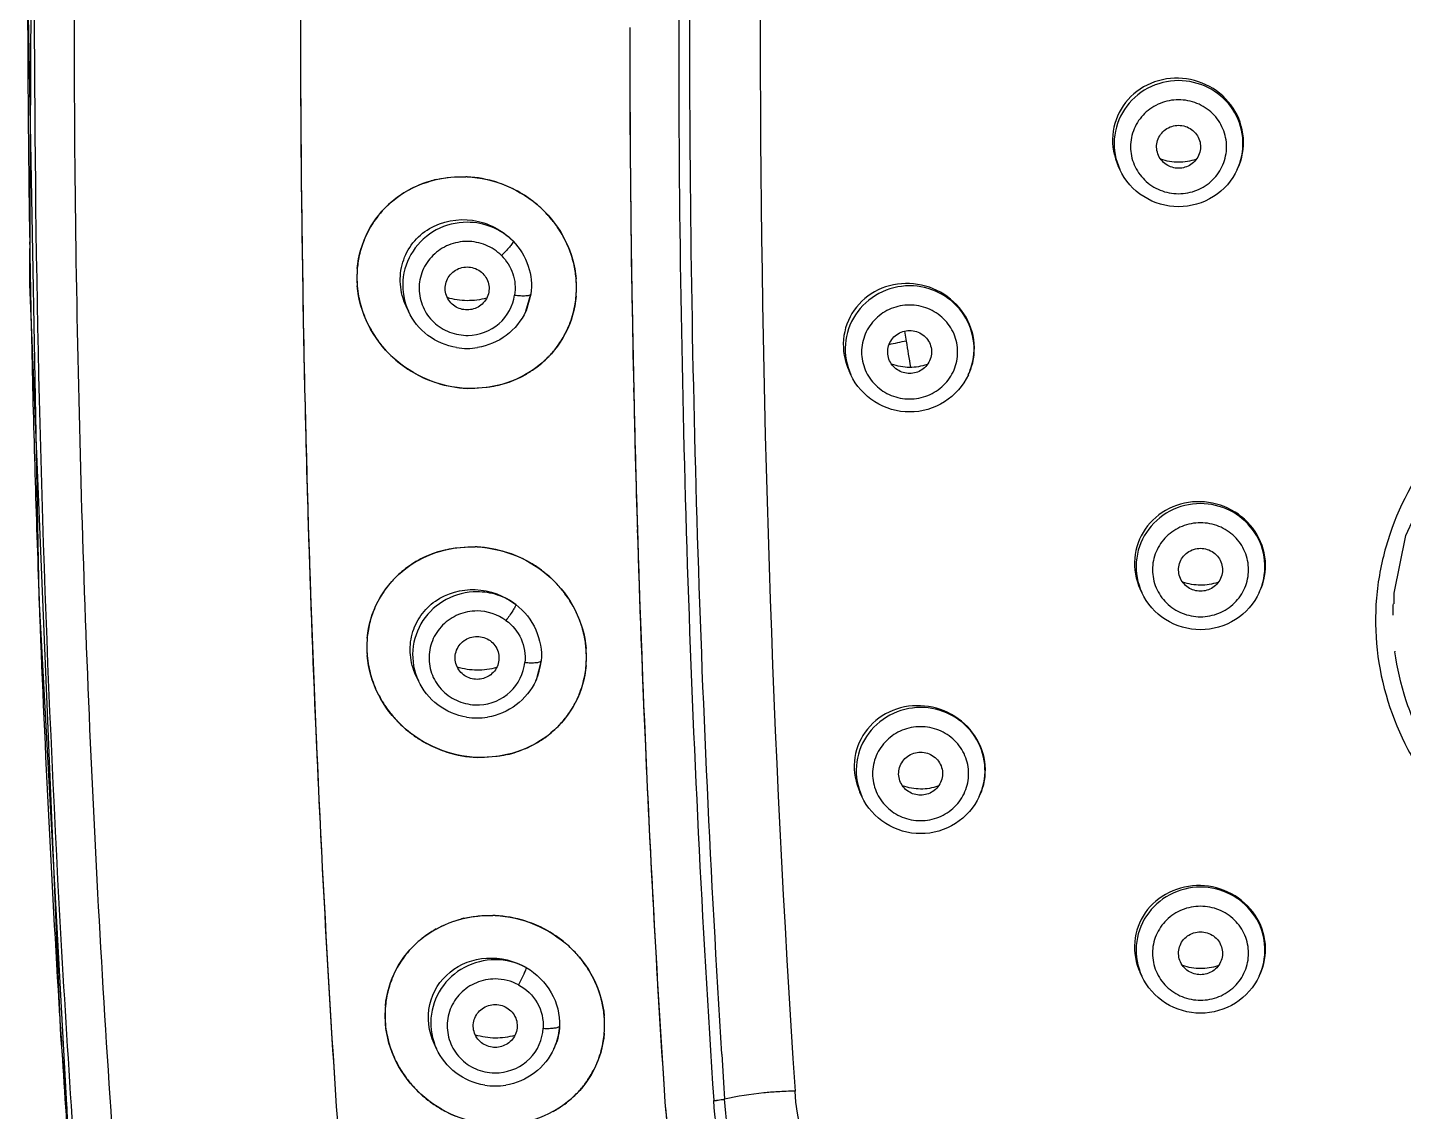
# Model space of a CAD drawing. Extents: x 0 to 3160, y 0 to 2315.
# Drawn here: x 1165.88 to 1190.95, y 992.38 to 1012.14 of the extents above; entities that cross this region are included whole.
import ezdxf

# ---------------------------------------------------------------- set-up
doc = ezdxf.new("R2010")
doc.units = 0
doc.header["$LTSCALE"] = 10
doc.header["$MEASUREMENT"] = 0
doc.layers.add('DEF_LAYER_ASSEM_MEMBER', color=7, linetype='CONTINUOUS')

msp = doc.modelspace()

# ---------------------------------------------------------------- linework, layer by layer
at = {"layer": 'DEF_LAYER_ASSEM_MEMBER', "color": 7, "linetype": 'Continuous'}
for p, q in [((1165.99, 1022.337), (1165.916, 1007.462)), ((1165.88, 1013.17), (1166.089, 1001.756)), ((1176.852, 1012.143), (1176.852, 1012.143)), ((1185.783, 1009.554), (1185.754, 1009.615)), ((1187.922, 1009.554), (1187.935, 1009.581)), ((1173.89, 1009.421), (1173.865, 1009.422)), ((1175.052, 1007.283), (1174.963, 1006.979)), ((1172.82, 1006.972), (1172.778, 1007.063)), ((1174.96, 1006.972), (1174.963, 1006.979)), ((1180.883, 1005.813), (1180.848, 1005.887)), ((1183.022, 1005.813), (1183.032, 1005.834)), ((1186.183, 1001.844), (1186.153, 1001.907)), ((1188.322, 1001.844), (1188.336, 1001.874)), ((1166.089, 1001.756), (1166.668, 991.093)), ((1175.239, 1000.6), (1175.145, 1000.246)), ((1173.001, 1000.236), (1172.958, 1000.33)), ((1175.141, 1000.236), (1175.145, 1000.246)), ((1181.083, 998.127), (1181.047, 998.203)), ((1183.222, 998.127), (1183.233, 998.15)), ((1186.183, 994.854), (1186.152, 994.919)), ((1188.322, 994.854), (1188.337, 994.886)), ((1173.332, 993.529), (1173.288, 993.623)), ((1175.472, 993.529), (1175.478, 993.541)), ((1177.473, 992.881), (1177.494, 992.563)), ((1177.473, 992.88), (1177.494, 992.563))]:
    msp.add_line(p, q, dxfattribs=at)
at = {"layer": 'DEF_LAYER_ASSEM_MEMBER', "color": 9, "linetype": 'Continuous'}
for p, q in [((1174.96, 1006.972), (1175.052, 1007.283)), ((1181.861, 1006.607), (1181.89, 1006.427)), ((1166.085, 1001.869), (1166.092, 1001.684))]:
    msp.add_line(p, q, dxfattribs=at)
at = {"layer": 'DEF_LAYER_ASSEM_MEMBER', "color": 7, "linetype": 'Continuous'}
for points in [[(1165.916, 1007.462), (1166.483, 993.762), (1166.595, 992.445)], [(1190.782, 1001.64), (1190.778, 1001.83), (1190.994, 1002.884), (1191.446, 1003.869), (1192.115, 1004.728), (1192.958, 1005.421), (1193.923, 1005.919), (1194.784, 1006.173)]]:
    msp.add_lwpolyline(points, dxfattribs=at)
at = {"layer": 'DEF_LAYER_ASSEM_MEMBER', "color": 9, "linetype": 'Continuous'}
for centre, radius, start, end in [((1488.766, 1011.976), 311.021, 174.0724, 179.9753), ((1477.69, 1013.133), 311.809, 180.04473, 180.89935), ((1473.749, 1012.024), 295.807, 179.82459, 183.60424), ((1471.508, 1011.94), 293.763, 179.96681, 183.77781), ((1186.894, 1010.029), 1.132, 335.2008, 341.6146), ((1475.745, 1013.106), 309.864, 180.89997, 181.23233), ((1473.636, 1013.059), 307.754, 181.23206, 182.08378), ((1186.863, 981.588), 25.332, 101.3218, 102.0583), ((1253.965, 1018.06), 73.008, 189.16902, 189.5471), ((1181.994, 1006.288), 1.132, 335.2008, 341.6146), ((1187.294, 1002.319), 1.132, 335.2008, 341.6146), ((1469.527, 1012.91), 303.643, 182.11886, 183.54682), ((1195.437, 1001.421), 4.682, 177.3289, 178.4371), ((1195.443, 1001.421), 4.689, 178.819, 179.8504), ((1195.442, 1001.421), 4.687, 178.437, 178.8191), ((1182.194, 998.602), 1.132, 335.2008, 341.6146), ((1187.294, 995.329), 1.132, 335.2008, 341.6146), ((1469.845, 1012.928), 303.961, 183.54644, 183.6683), ((1174.441, 994.003), 1.135, 339.2991, 356.9416), ((1174.447, 994.002), 1.129, 335.2108, 339.2633), ((1479.32, 1013.548), 313.457, 183.6706, 184.09544), ((1467.942, 1011.694), 289.99, 183.61117, 183.7739), ((1178.38, 993.522), 0.937, 270.2403, 273.4197), ((1179.922, 986.516), 6.239, 90.5341, 93.4674)]:
    msp.add_arc(centre, radius, start, end, dxfattribs=at)
at = {"layer": 'DEF_LAYER_ASSEM_MEMBER', "color": 7, "linetype": 'Continuous'}
for centre, radius, start, end in [((1477.859, 1012.417), 307.006, 179.99948, 181.24812), ((1474.876, 1012.392), 304.023, 179.99475, 183.75658), ((1478.248, 1012.14), 301.395, 179.99945, 181.24824), ((1475.269, 1012.115), 298.417, 179.9947, 183.69564), ((1173.76, 1007.482), 1.939, 106.7127, 118.9756), ((1173.772, 1007.446), 1.976, 103.0123, 106.7334), ((1173.787, 1007.357), 2.066, 87.1446, 87.8259), ((1173.781, 1007.291), 2.133, 72.149, 87.0733), ((1173.733, 1007.534), 1.88, 119.0317, 124.9649), ((1173.779, 1007.285), 2.139, 67.4202, 72.1514), ((1173.774, 1007.272), 2.153, 57.4234, 67.4187), ((1173.783, 1007.288), 2.135, 51.6302, 57.4056), ((1173.686, 1007.59), 1.807, 135.4261, 142.0829), ((1173.715, 1007.56), 1.848, 124.9566, 135.3884), ((1173.792, 1007.298), 2.121, 42.7404, 51.6404), ((1173.681, 1007.594), 1.8, 142.0885, 151.9819), ((1173.828, 1007.333), 2.071, 36.4599, 42.7179), ((1173.67, 1007.601), 1.787, 152.0072, 159.0711), ((1173.851, 1007.349), 2.043, 27.7653, 36.4678), ((1173.69, 1007.593), 1.809, 159.0845, 168.5389), ((1173.902, 1007.377), 1.984, 21.1137, 27.7439), ((1173.933, 1007.389), 1.951, 12.2717, 21.117), ((1173.706, 1007.591), 1.824, 168.5627, 177.041), ((1173.726, 1007.589), 1.844, 174.9927, 180.3458), ((1173.751, 1007.589), 1.869, 177.0467, 184.8119), ((1173.748, 1007.589), 1.867, 180.3542, 184.8349), ((1173.99, 1007.402), 1.893, 4.4308, 12.2512), ((1173.785, 1007.593), 1.904, 184.8382, 190.5673), ((1174.017, 1007.404), 1.866, 0.7821, 4.8189), ((1174.018, 1007.404), 1.864, 355.2278, 4.425), ((1174.035, 1007.404), 1.847, 355.1936, 0.7753), ((1173.826, 1007.601), 1.946, 190.599, 200.7569), ((1174.069, 1007.4), 1.813, 339.6896, 350.7023), ((1174.046, 1007.404), 1.837, 350.7073, 355.1926), ((1173.882, 1007.622), 2.005, 200.7514, 207.3415), ((1173.917, 1007.641), 2.045, 207.3646, 216.2195), ((1174.076, 1007.398), 1.806, 332.4144, 339.6637), ((1173.955, 1007.669), 2.092, 216.2101, 222.4327), ((1174.078, 1007.398), 1.804, 322.8097, 332.3917), ((1173.975, 1007.688), 2.12, 222.4561, 231.5355), ((1173.89, 1007.495), 1.201, 260.7868, 279.1404), ((1174.047, 1007.427), 1.847, 305.7399, 315.7202), ((1174.064, 1007.409), 1.823, 315.7535, 322.803), ((1173.991, 1007.708), 2.146, 231.5252, 237.3329), ((1173.992, 1007.711), 2.149, 237.349, 247.358), ((1174.024, 1007.458), 1.885, 299.287, 305.7452), ((1475.017, 1012.364), 304.164, 181.2498, 181.74986), ((1173.988, 1007.7), 2.137, 247.36, 252.3222), ((1173.982, 1007.683), 2.119, 252.3234, 267.4979), ((1173.991, 1007.535), 1.97, 283.1798, 288.3809), ((1174.004, 1007.496), 1.929, 288.3664, 299.2459), ((1475.347, 1012.086), 298.494, 181.24999, 181.74564), ((1473.198, 1012.307), 302.344, 181.74958, 182.50763), ((1473.683, 1012.035), 296.83, 181.74559, 182.50813), ((1173.941, 1000.727), 1.947, 105.7786, 118.9743), ((1173.953, 1000.69), 1.986, 103.0703, 105.8046), ((1173.967, 1000.578), 2.099, 87.1644, 88.1073), ((1173.968, 1000.6), 2.077, 87.1646, 88.1108), ((1173.962, 1000.535), 2.142, 72.2576, 87.0956), ((1173.961, 1000.532), 2.146, 67.5369, 72.2589), ((1173.891, 1000.815), 1.846, 124.7539, 135.4113), ((1173.911, 1000.786), 1.881, 119.0425, 124.7647), ((1173.957, 1000.522), 2.157, 57.6102, 67.5373), ((1173.969, 1000.541), 2.134, 51.8776, 57.5912), ((1173.859, 1000.848), 1.8, 135.4522, 142.0464), ((1173.98, 1000.554), 2.117, 42.9263, 51.8891), ((1173.851, 1000.854), 1.79, 142.0511, 152.0799), ((1174.019, 1000.592), 2.062, 36.6634, 42.9027), ((1174.044, 1000.61), 2.031, 27.8913, 36.6718), ((1173.838, 1000.862), 1.774, 152.1072, 159.1689), ((1174.099, 1000.641), 1.969, 21.2075, 27.8695), ((1173.855, 1000.856), 1.793, 159.1823, 168.7413), ((1174.132, 1000.653), 1.934, 12.3167, 21.2099), ((1173.87, 1000.854), 1.808, 168.7677, 177.4332), ((1174.19, 1000.666), 1.874, 4.431, 12.2965), ((1173.889, 1000.852), 1.827, 174.8712, 180.7121), ((1173.913, 1000.852), 1.851, 177.4365, 184.8146), ((1173.91, 1000.853), 1.848, 180.7191, 184.837), ((1174.217, 1000.668), 1.847, 0.9629, 4.9216), ((1174.218, 1000.669), 1.845, 355.2276, 4.4232), ((1173.948, 1000.856), 1.886, 184.8431, 190.9405), ((1174.235, 1000.669), 1.829, 355.1956, 0.9564), ((1195.649, 1001.419), 4.899, 187.5402, 187.7046), ((1173.991, 1000.865), 1.93, 190.9719, 201.0941), ((1174.267, 1000.665), 1.797, 339.4601, 350.4582), ((1174.246, 1000.668), 1.818, 350.4662, 355.1944), ((1174.048, 1000.887), 1.991, 201.0882, 207.6642), ((1174.086, 1000.908), 2.034, 207.6881, 216.5493), ((1174.27, 1000.666), 1.795, 322.4988, 332.1559), ((1174.271, 1000.664), 1.793, 332.1807, 339.4361), ((1174.127, 1000.938), 2.084, 216.539, 222.7283), ((1174.071, 1000.76), 1.201, 260.7868, 279.1404), ((1174.252, 1000.679), 1.816, 315.4602, 322.4935), ((1174.149, 1000.96), 2.116, 222.7526, 231.8039), ((1174.232, 1000.7), 1.846, 305.4537, 315.4256), ((1470.733, 1012.199), 299.877, 182.50757, 183.77158), ((1174.168, 1000.983), 2.146, 231.7922, 237.5567), ((1174.171, 1000.989), 2.152, 237.574, 247.5224), ((1174.186, 1000.776), 1.934, 288.219, 298.9946), ((1174.208, 1000.734), 1.887, 299.0358, 305.4608), ((1174.168, 1000.981), 2.144, 247.5226, 252.4455), ((1174.163, 1000.966), 2.129, 252.4481, 267.5152), ((1174.172, 1000.817), 1.978, 283.0514, 288.2349), ((1471.024, 1011.92), 294.168, 182.50837, 183.71091), ((1174.285, 993.961), 1.997, 103.1321, 104.3681), ((1174.299, 993.85), 2.109, 87.2136, 88.4101), ((1174.3, 993.87), 2.089, 87.2028, 88.4044), ((1174.295, 993.808), 2.151, 72.4144, 87.1369), ((1174.294, 993.807), 2.152, 67.7155, 72.4143), ((1174.291, 993.8), 2.16, 57.8646, 67.7179), ((1174.218, 994.097), 1.844, 124.5061, 135.4215), ((1174.241, 994.065), 1.884, 119.0481, 124.52), ((1174.305, 993.823), 2.133, 52.1494, 57.8446), ((1174.183, 994.133), 1.794, 135.4662, 141.9902), ((1174.318, 993.839), 2.113, 43.2388, 52.1621), ((1174.172, 994.142), 1.78, 141.9938, 152.1658), ((1174.36, 993.88), 2.054, 36.9665, 43.2146), ((1174.388, 993.9), 2.02, 28.2043, 36.9753), ((1174.156, 994.151), 1.761, 152.195, 159.2546), ((1174.445, 993.932), 1.954, 21.4802, 28.182), ((1174.171, 994.146), 1.777, 159.2678, 168.9379), ((1174.48, 993.945), 1.917, 12.5636, 21.4825), ((1174.203, 994.143), 1.809, 174.7465, 181.0844), ((1174.185, 994.144), 1.791, 168.9671, 177.8474), ((1174.539, 993.959), 1.856, 4.6646, 12.543), ((1174.226, 994.143), 1.833, 177.8485, 184.8176), ((1174.223, 994.143), 1.829, 181.09, 184.8386), ((1174.566, 993.961), 1.829, 1.1229, 5.028), ((1174.568, 993.962), 1.827, 355.2298, 4.6563), ((1174.261, 994.147), 1.868, 184.8477, 191.3236), ((1174.595, 993.961), 1.8, 350.6203, 355.1952), ((1174.584, 993.962), 1.811, 355.197, 1.1165), ((1174.306, 994.157), 1.913, 191.3545, 201.4427), ((1174.524, 993.981), 1.05, 335.2169, 337.8386), ((1174.614, 993.958), 1.781, 339.4774, 350.6114), ((1174.365, 994.18), 1.977, 201.4365, 208.0022), ((1174.616, 993.958), 1.779, 332.1601, 339.4529), ((1174.405, 994.202), 2.022, 208.0269, 216.8975), ((1174.611, 993.962), 1.785, 322.4245, 332.1343), ((1174.448, 994.234), 2.076, 216.8864, 223.0462), ((1174.473, 994.259), 2.112, 223.0716, 232.0953), ((1174.402, 994.052), 1.201, 260.7868, 279.1404), ((1174.591, 993.977), 1.81, 315.3649, 322.4197), ((1174.494, 994.285), 2.145, 232.0823, 237.8055), ((1174.568, 994.002), 1.844, 305.3378, 315.3292), ((1184.42, 993.022), 6.941, 183.7934, 194.8907), ((1183.992, 993.3), 12.514, 183.7883, 193.4057), ((1174.499, 994.294), 2.156, 237.824, 247.7103), ((1174.541, 994.039), 1.89, 298.9286, 305.3461)]:
    msp.add_arc(centre, radius, start, end, dxfattribs=at)
at = {"layer": 'DEF_LAYER_ASSEM_MEMBER', "color": 9, "linetype": 'Continuous'}
for points, start_tangent, end_tangent in [([(1180.881, 1043.992), (1179.815, 1031.036), (1179.864, 992.754)], (-0.102543, -0.994729), (0.06594, -0.997824)), ([(1167.611, 981.507), (1166.981, 988.381), (1166.507, 995.304), (1166.029, 1009.306), (1166.987, 1037.711)], (-0.101833, 0.994802), (0.077992, 0.996954)), ([(1166.727, 1012.657), (1166.831, 1004.604), (1167.143, 996.609), (1167.669, 988.68), (1168.386, 980.817)], (-0.000273, -1), (0.10145, -0.994841)), ([(1186.852, 1011.175), (1186.291, 1011.035), (1185.866, 1010.649), (1185.682, 1010.112), (1185.783, 1009.554)], (-1, 0), (0.419343, -0.907828)), ([(1187.969, 1009.672), (1188.012, 1010.206), (1187.802, 1010.702), (1187.385, 1011.05), (1186.852, 1011.175)], (0.315224, 0.949017), (-1, 0)), ([(1186.852, 1010.826), (1186.517, 1010.76), (1186.234, 1010.575), (1186.044, 1010.297), (1185.977, 1009.97), (1186.044, 1009.642), (1186.234, 1009.364), (1186.517, 1009.179), (1186.852, 1009.114)], (-1, 0), (1, 0)), ([(1186.852, 1009.114), (1187.187, 1009.179), (1187.471, 1009.364), (1187.661, 1009.642), (1187.727, 1009.97), (1187.661, 1010.297), (1187.471, 1010.575), (1187.187, 1010.76), (1186.852, 1010.826)], (1, 0), (-1, 0)), ([(1173.89, 1008.593), (1173.328, 1008.453), (1172.904, 1008.067), (1172.719, 1007.53), (1172.82, 1006.972)], (-1, 0), (0.419343, -0.907828)), ([(1174.729, 1008.248), (1174.345, 1008.503), (1173.89, 1008.593)], (-0.707281, 0.706932), (-1, 0)), ([(1173.89, 1008.244), (1173.553, 1008.178), (1173.268, 1007.99), (1173.079, 1007.709), (1173.015, 1007.378), (1173.086, 1007.049), (1173.281, 1006.773), (1173.57, 1006.591), (1173.909, 1006.532)], (-1, 0), (0.999776, 0.021144)), ([(1174.515, 1007.986), (1174.229, 1008.177), (1173.89, 1008.244)], (-0.707281, 0.706932), (-1, 0)), ([(1174.729, 1008.248), (1174.708, 1008.205), (1174.66, 1008.141), (1174.515, 1007.986)], (-0.2274, -0.973801), (-0.722381, -0.691495)), ([(1174.515, 1007.986), (1174.723, 1007.655), (1174.756, 1007.267)], (0.705348, -0.708861), (-0.142115, -0.98985)), ([(1181.952, 1007.434), (1181.391, 1007.294), (1180.966, 1006.908), (1180.782, 1006.371), (1180.883, 1005.813)], (-1, 0), (0.419343, -0.907828)), ([(1183.069, 1005.931), (1183.112, 1006.465), (1182.902, 1006.96), (1182.485, 1007.308), (1181.952, 1007.434)], (0.315224, 0.949017), (-1, 0)), ([(1173.909, 1006.532), (1174.471, 1006.747), (1174.756, 1007.267)], (0.999776, 0.021144), (0.143778, 0.98961)), ([(1174.756, 1007.267), (1174.864, 1007.256), (1174.957, 1007.256), (1175.023, 1007.265), (1175.052, 1007.283)], (0.990476, -0.137684), (0.40444, 0.914565)), ([(1181.952, 1007.084), (1181.617, 1007.019), (1181.334, 1006.834), (1181.144, 1006.556), (1181.077, 1006.228), (1181.144, 1005.901), (1181.334, 1005.623), (1181.617, 1005.438), (1181.952, 1005.372)], (-1, 0), (1, 0)), ([(1181.952, 1005.372), (1182.287, 1005.438), (1182.571, 1005.623), (1182.761, 1005.901), (1182.827, 1006.228), (1182.761, 1006.556), (1182.571, 1006.834), (1182.287, 1007.019), (1181.952, 1007.084)], (1, 0), (-1, 0)), ([(1194.72, 1006.381), (1192.901, 1005.66), (1192.124, 1005.078), (1191.474, 1004.37), (1190.629, 1002.674), (1190.458, 1001.744), (1190.471, 1000.797), (1191.031, 998.984), (1191.555, 998.177), (1192.227, 997.476), (1193.022, 996.907), (1193.91, 996.484), (1194.862, 996.221), (1195.848, 996.129)], (-0.97947, -0.201589), (0.999987, -0.005018)), ([(1187.252, 1003.465), (1186.691, 1003.325), (1186.266, 1002.939), (1186.082, 1002.402), (1186.183, 1001.844)], (-1, 0), (0.419343, -0.907828)), ([(1188.369, 1001.961), (1188.412, 1002.496), (1188.202, 1002.991), (1187.785, 1003.339), (1187.252, 1003.465)], (0.315224, 0.949017), (-1, 0)), ([(1187.252, 1003.115), (1186.917, 1003.05), (1186.634, 1002.865), (1186.444, 1002.587), (1186.377, 1002.259), (1186.444, 1001.932), (1186.634, 1001.654), (1186.917, 1001.469), (1187.252, 1001.403)], (-1, 0), (1, 0)), ([(1187.252, 1001.403), (1187.587, 1001.469), (1187.871, 1001.654), (1188.061, 1001.932), (1188.127, 1002.259), (1188.061, 1002.587), (1187.871, 1002.865), (1187.587, 1003.05), (1187.252, 1003.115)], (1, 0), (-1, 0)), ([(1174.071, 1001.857), (1173.509, 1001.717), (1173.085, 1001.332), (1172.9, 1000.795), (1173.001, 1000.236)], (-1, 0), (0.419343, -0.907828)), ([(1174.778, 1001.626), (1174.444, 1001.798), (1174.071, 1001.857)], (-0.804688, 0.593697), (-1, 0)), ([(1174.778, 1001.626), (1174.76, 1001.58), (1174.72, 1001.51), (1174.598, 1001.335)], (-0.187348, -0.982294), (-0.610656, -0.791896)), ([(1174.071, 1001.508), (1173.731, 1001.441), (1173.444, 1001.249), (1173.256, 1000.964), (1173.196, 1000.629), (1173.274, 1000.298), (1173.477, 1000.023), (1173.774, 999.847), (1174.118, 999.797)], (-1, 0), (0.998631, 0.052299)), ([(1174.598, 1001.335), (1174.071, 1001.508)], (-0.804688, 0.593697), (-1, 0)), ([(1174.598, 1001.335), (1174.874, 1000.998), (1174.942, 1000.571)], (0.803117, -0.595821), (-0.095516, -0.995428)), ([(1174.118, 999.797), (1174.677, 1000.034), (1174.942, 1000.571)], (0.998631, 0.052299), (0.097306, 0.995255)), ([(1174.942, 1000.571), (1175.05, 1000.565), (1175.144, 1000.568), (1175.21, 1000.58), (1175.239, 1000.6)], (0.995653, -0.093137), (0.399641, 0.916672)), ([(1175.141, 1000.236), (1175.239, 1000.6)], (0.419131, 0.907926), (0.097306, 0.995255)), ([(1182.152, 999.748), (1181.591, 999.608), (1181.166, 999.222), (1180.982, 998.685), (1181.083, 998.127)], (-1, 0), (0.419343, -0.907828)), ([(1183.269, 998.244), (1183.312, 998.779), (1183.102, 999.274), (1182.685, 999.622), (1182.152, 999.748)], (0.315224, 0.949017), (-1, 0)), ([(1182.152, 999.398), (1181.817, 999.333), (1181.534, 999.148), (1181.344, 998.87), (1181.277, 998.542), (1181.344, 998.215), (1181.534, 997.937), (1181.817, 997.752), (1182.152, 997.686)], (-1, 0), (1, 0)), ([(1182.152, 997.686), (1182.487, 997.752), (1182.771, 997.937), (1182.961, 998.215), (1183.027, 998.542), (1182.961, 998.87), (1182.771, 999.148), (1182.487, 999.333), (1182.152, 999.398)], (1, 0), (-1, 0)), ([(1187.252, 996.475), (1186.691, 996.335), (1186.266, 995.949), (1186.082, 995.412), (1186.183, 994.854)], (-1, 0), (0.419343, -0.907828)), ([(1188.369, 994.971), (1188.412, 995.506), (1188.202, 996.001), (1187.785, 996.349), (1187.252, 996.475)], (0.315224, 0.949017), (-1, 0)), ([(1187.252, 996.125), (1186.917, 996.06), (1186.634, 995.875), (1186.444, 995.597), (1186.377, 995.269), (1186.444, 994.942), (1186.634, 994.664), (1186.917, 994.479), (1187.252, 994.413)], (-1, 0), (1, 0)), ([(1187.252, 994.413), (1187.587, 994.479), (1187.871, 994.664), (1188.061, 994.942), (1188.127, 995.269), (1188.061, 995.597), (1187.871, 995.875), (1187.587, 996.06), (1187.252, 996.125)], (1, 0), (-1, 0)), ([(1174.402, 995.15), (1173.84, 995.01), (1173.416, 994.624), (1173.231, 994.087), (1173.332, 993.529)], (-1, 0), (0.419343, -0.907828)), ([(1174.967, 995.008), (1174.402, 995.15)], (-0.880965, 0.473181), (-1, 0)), ([(1174.402, 994.8), (1174.059, 994.732), (1173.77, 994.537), (1173.583, 994.247), (1173.528, 993.908), (1173.612, 993.576), (1173.824, 993.302), (1174.128, 993.132), (1174.476, 993.092)], (-1, 0), (0.996599, 0.082403)), ([(1174.823, 994.695), (1174.402, 994.8)], (-0.880965, 0.473181), (-1, 0)), ([(1174.967, 995.008), (1174.953, 994.96), (1174.921, 994.885), (1174.823, 994.695)], (-0.147219, -0.989104), (-0.489522, -0.871991)), ([(1174.823, 994.695), (1175.169, 994.363), (1175.276, 993.901)], (0.8773, -0.479942), (-0.043808, -0.99904)), ([(1174.476, 993.092), (1175.031, 993.349), (1175.276, 993.901)], (0.996599, 0.082403), (0.05206, 0.998644)), ([(1175.276, 993.901), (1175.385, 993.9), (1175.478, 993.907), (1175.545, 993.922), (1175.574, 993.943)], (0.998758, -0.049816), (0.394445, 0.91892)), ([(1183.662, 986.657), (1181.655, 987.44), (1179.995, 988.794), (1179.354, 989.645), (1178.866, 990.576), (1178.383, 992.585)], (-0.976884, 0.213769), (-0.065832, 0.997831)), ([(1178.58, 992.607), (1178.546, 992.6), (1178.435, 992.586)], (-0.973807, -0.227378), (-0.998246, -0.059207)), ([(1179.545, 992.743), (1179.294, 992.723), (1178.58, 992.607)], (-0.998193, -0.060083), (-0.973662, -0.227998)), ([(1183.704, 986.851), (1181.756, 987.613), (1180.144, 988.927), (1179.524, 989.752), (1179.05, 990.657), (1178.58, 992.607)], (-0.976428, 0.215844), (-0.067653, 0.997709)), ([(1183.98, 988.135), (1181.12, 989.8), (1179.864, 992.754)], (-0.977354, 0.211613), (-0.065377, 0.997861))]:
    msp.add_spline(points, degree=3, dxfattribs=dict(at, start_tangent=start_tangent, end_tangent=end_tangent))
at = {"layer": 'DEF_LAYER_ASSEM_MEMBER', "color": 7, "linetype": 'Continuous'}
for points, start_tangent, end_tangent in [([(1186.852, 1011.219), (1186.279, 1011.094), (1185.844, 1010.718), (1185.653, 1010.182), (1185.754, 1009.615)], (-0.999648, 0.026521), (0.419384, -0.907809)), ([(1187.935, 1009.581), (1188.033, 1010.135), (1187.846, 1010.674), (1187.418, 1011.067), (1186.852, 1011.219)], (0.419241, 0.907875), (-0.999648, 0.026521)), ([(1186.629, 1009.645), (1186.475, 1009.839), (1186.47, 1010.084), (1186.614, 1010.284), (1186.852, 1010.361)], (-0.834959, 0.550312), (1, 0)), ([(1186.852, 1010.361), (1187.09, 1010.284), (1187.235, 1010.084), (1187.229, 1009.839), (1187.076, 1009.645)], (1, 0), (-0.834976, -0.550286)), ([(1186.852, 1009.687), (1186.529, 1009.744)], (-0.999994, 0.003341), (-0.941813, 0.336136)), ([(1186.852, 1009.578), (1186.629, 1009.645)], (-1, 0), (-0.834959, 0.550312)), ([(1187.17, 1009.74), (1186.852, 1009.687)], (-0.944062, -0.329767), (-0.999994, 0.003341)), ([(1187.076, 1009.645), (1186.852, 1009.578)], (-0.834976, -0.550286), (-1, 0)), ([(1171.888, 1007.75), (1172.087, 1008.43), (1172.528, 1008.977), (1173.148, 1009.321), (1173.865, 1009.422)], (0.087337, 0.996179), (0.999279, -0.037965)), ([(1173.327, 1009.371), (1173.865, 1009.422)], (0.974314, 0.225192), (0.99928, -0.037936)), ([(1173.89, 1009.421), (1174.608, 1009.257), (1175.234, 1008.854), (1175.679, 1008.261), (1175.876, 1007.561)], (0.998758, -0.049816), (0.083914, -0.996473)), ([(1186.852, 1008.876), (1186.217, 1009.06), (1185.783, 1009.554)], (-1, 0), (-0.419196, 0.907896)), ([(1187.922, 1009.554), (1187.488, 1009.06), (1186.852, 1008.876)], (-0.419196, -0.907896), (-1, 0)), ([(1172.778, 1007.063), (1172.674, 1007.463), (1172.718, 1007.864), (1172.903, 1008.216), (1173.202, 1008.477), (1173.99, 1008.629), (1174.729, 1008.248)], (-0.41887, 0.908046), (0.690783, -0.723062)), ([(1174.729, 1008.248), (1175.002, 1007.796), (1175.052, 1007.283)], (0.690783, -0.723062), (-0.137937, -0.990441)), ([(1173.666, 1007.063), (1173.513, 1007.257), (1173.507, 1007.502), (1173.652, 1007.702), (1173.89, 1007.779)], (-0.834959, 0.550312), (1, 0)), ([(1173.89, 1007.779), (1174.128, 1007.702), (1174.272, 1007.502), (1174.267, 1007.257), (1174.113, 1007.063)], (1, 0), (-0.834976, -0.550286)), ([(1173.89, 1005.566), (1173.168, 1005.727), (1172.537, 1006.13), (1172.088, 1006.727), (1171.888, 1007.432)], (-0.9991, 0.042414), (-0.083758, 0.996486)), ([(1181.952, 1007.476), (1181.378, 1007.36), (1180.941, 1006.991), (1180.747, 1006.456), (1180.848, 1005.887)], (-0.999159, 0.041006), (0.419385, -0.907808)), ([(1183.032, 1005.834), (1183.129, 1006.384), (1182.942, 1006.922), (1182.514, 1007.318), (1181.952, 1007.476)], (0.419261, 0.907866), (-0.999159, 0.041006)), ([(1173.89, 1007.164), (1173.529, 1007.219)], (-0.999965, 0.00831), (-0.957432, 0.288659)), ([(1175.876, 1007.249), (1175.678, 1006.564), (1175.235, 1006.012), (1174.611, 1005.666), (1173.89, 1005.566)], (-0.083632, -0.996497), (-0.9991, 0.042414)), ([(1174.244, 1007.212), (1173.89, 1007.164)], (-0.96039, -0.27866), (-0.999965, 0.00831)), ([(1173.698, 1006.31), (1173.175, 1006.532), (1172.82, 1006.972)], (-0.986932, 0.161135), (-0.419196, 0.907896)), ([(1173.89, 1006.996), (1173.666, 1007.063)], (-1, 0), (-0.834959, 0.550312)), ([(1174.113, 1007.063), (1173.89, 1006.996)], (-0.834976, -0.550286), (-1, 0)), ([(1174.96, 1006.972), (1174.604, 1006.532), (1174.081, 1006.309)], (-0.419196, -0.907896), (-0.987136, -0.159882)), ([(1181.729, 1005.904), (1181.575, 1006.098), (1181.57, 1006.343), (1181.714, 1006.543), (1181.952, 1006.62)], (-0.834959, 0.550312), (1, 0)), ([(1181.952, 1006.62), (1182.19, 1006.543), (1182.335, 1006.343), (1182.329, 1006.098), (1182.176, 1005.904)], (1, 0), (-0.834976, -0.550286)), ([(1181.952, 1005.947), (1181.625, 1006.006)], (-0.999987, 0.005189), (-0.940992, 0.338429)), ([(1181.952, 1005.837), (1181.729, 1005.904)], (-1, 0), (-0.834959, 0.550312)), ([(1182.27, 1006), (1181.952, 1005.947)], (-0.944887, -0.327397), (-0.999987, 0.005189)), ([(1182.176, 1005.904), (1181.952, 1005.837)], (-0.834976, -0.550286), (-1, 0)), ([(1174.44, 1005.617), (1173.89, 1005.566)], (-0.973646, -0.228063), (-0.9991, 0.042414)), ([(1181.952, 1005.135), (1181.317, 1005.319), (1180.883, 1005.813)], (-1, 0), (-0.419196, 0.907896)), ([(1183.022, 1005.813), (1182.588, 1005.319), (1181.952, 1005.135)], (-0.419196, -0.907896), (-1, 0)), ([(1187.252, 1003.5), (1186.679, 1003.374), (1186.245, 1003.001), (1186.053, 1002.469), (1186.153, 1001.907)], (-0.999679, 0.025327), (0.419448, -0.90778)), ([(1188.336, 1001.874), (1188.434, 1002.424), (1188.246, 1002.958), (1187.818, 1003.348), (1187.252, 1003.5)], (0.419257, 0.907868), (-0.999679, 0.025327)), ([(1172.07, 1001.015), (1172.268, 1001.689), (1172.706, 1002.23), (1173.322, 1002.573), (1174.036, 1002.676)], (0.089468, 0.99599), (0.999455, -0.033026)), ([(1173.504, 1002.625), (1174.037, 1002.676)], (0.974089, 0.226165), (0.999456, -0.032968)), ([(1174.071, 1002.675), (1174.788, 1002.512), (1175.414, 1002.111), (1175.859, 1001.522), (1176.057, 1000.827)], (0.998776, -0.04947), (0.085704, -0.996321)), ([(1187.029, 1001.935), (1186.875, 1002.129), (1186.87, 1002.374), (1187.014, 1002.574), (1187.252, 1002.651)], (-0.834959, 0.550312), (1, 0)), ([(1187.252, 1002.651), (1187.49, 1002.574), (1187.635, 1002.374), (1187.629, 1002.129), (1187.476, 1001.935)], (1, 0), (-0.834976, -0.550286)), ([(1172.958, 1000.33), (1172.856, 1000.706), (1172.888, 1001.086), (1173.047, 1001.425), (1173.312, 1001.688), (1174.039, 1001.897), (1174.778, 1001.626)], (-0.419327, 0.907835), (0.787388, -0.616458)), ([(1187.252, 1001.166), (1186.617, 1001.35), (1186.183, 1001.844)], (-1, 0), (-0.419196, 0.907896)), ([(1187.252, 1001.978), (1186.93, 1002.034)], (-0.999995, 0.003214), (-0.942668, 0.333733)), ([(1187.252, 1001.868), (1187.029, 1001.935)], (-1, 0), (-0.834959, 0.550312)), ([(1187.569, 1002.03), (1187.252, 1001.978)], (-0.944932, -0.327266), (-0.999995, 0.003214)), ([(1187.476, 1001.935), (1187.252, 1001.868)], (-0.834976, -0.550286), (-1, 0)), ([(1188.322, 1001.844), (1187.888, 1001.35), (1187.252, 1001.166)], (-0.419196, -0.907896), (-1, 0)), ([(1174.778, 1001.626), (1175.141, 1001.163), (1175.239, 1000.6)], (0.787388, -0.616458), (-0.089448, -0.995992)), ([(1173.847, 1000.328), (1173.694, 1000.521), (1173.688, 1000.766), (1173.833, 1000.967), (1174.071, 1001.043)], (-0.834959, 0.550312), (1, 0)), ([(1174.071, 1001.043), (1174.309, 1000.967), (1174.453, 1000.766), (1174.448, 1000.521), (1174.294, 1000.328)], (1, 0), (-0.834976, -0.550286)), ([(1174.071, 998.84), (1173.349, 999), (1172.717, 999.402), (1172.268, 999.996), (1172.069, 1000.697)], (-0.999111, 0.042168), (-0.083816, 0.996481)), ([(1195.852, 996.422), (1194.94, 996.502), (1194.057, 996.742), (1193.232, 997.131), (1192.491, 997.66), (1191.858, 998.31), (1191.355, 999.06), (1190.996, 999.886), (1190.795, 1000.763)], (-1, 0), (-0.134066, 0.990972)), ([(1174.071, 1000.429), (1173.709, 1000.484)], (-0.999966, 0.008294), (-0.957761, 0.287566)), ([(1174.071, 1000.261), (1173.847, 1000.328)], (-1, 0), (-0.834959, 0.550312)), ([(1176.057, 1000.515), (1175.86, 999.834), (1175.417, 999.285), (1174.793, 998.939), (1174.071, 998.84)], (-0.083623, -0.996498), (-0.999111, 0.042168)), ([(1174.426, 1000.478), (1174.071, 1000.429)], (-0.960691, -0.277621), (-0.999966, 0.008294)), ([(1174.294, 1000.328), (1174.071, 1000.261)], (-0.834976, -0.550286), (-1, 0)), ([(1173.879, 999.574), (1173.356, 999.797), (1173.001, 1000.236)], (-0.986932, 0.161135), (-0.419196, 0.907896)), ([(1175.141, 1000.236), (1174.785, 999.797), (1174.262, 999.574)], (-0.419196, -0.907896), (-0.987136, -0.159882)), ([(1182.152, 999.781), (1181.578, 999.665), (1181.141, 999.299), (1180.947, 998.769), (1181.047, 998.203)], (-0.999183, 0.040409), (0.419465, -0.907772)), ([(1183.233, 998.15), (1183.329, 998.696), (1183.142, 999.23), (1182.715, 999.623), (1182.152, 999.781)], (0.419275, 0.907859), (-0.999183, 0.040409)), ([(1174.619, 998.89), (1174.071, 998.84)], (-0.974154, -0.225886), (-0.999111, 0.042168)), ([(1181.929, 998.218), (1181.775, 998.412), (1181.77, 998.657), (1181.914, 998.857), (1182.152, 998.934)], (-0.834959, 0.550312), (1, 0)), ([(1182.152, 998.934), (1182.39, 998.857), (1182.535, 998.657), (1182.529, 998.412), (1182.376, 998.218)], (1, 0), (-0.834976, -0.550286)), ([(1182.152, 998.262), (1181.825, 998.32)], (-0.999987, 0.005151), (-0.941847, 0.336041)), ([(1182.469, 998.314), (1182.152, 998.262)], (-0.945977, -0.324234), (-0.999987, 0.005151)), ([(1182.152, 997.449), (1181.517, 997.633), (1181.083, 998.127)], (-1, 0), (-0.419196, 0.907896)), ([(1182.152, 998.151), (1181.929, 998.218)], (-1, 0), (-0.834959, 0.550312)), ([(1182.376, 998.218), (1182.152, 998.151)], (-0.834976, -0.550286), (-1, 0)), ([(1183.222, 998.127), (1182.788, 997.633), (1182.152, 997.449)], (-0.419196, -0.907896), (-1, 0)), ([(1187.252, 996.502), (1186.679, 996.377), (1186.245, 996.006), (1186.053, 995.478), (1186.152, 994.919)], (-0.999679, 0.025331), (0.419508, -0.907752)), ([(1188.337, 994.886), (1188.434, 995.432), (1188.247, 995.963), (1187.818, 996.351), (1187.252, 996.502)], (0.419279, 0.907857), (-0.999679, 0.025331)), ([(1172.401, 994.308), (1172.599, 994.975), (1173.034, 995.511), (1173.646, 995.853), (1174.358, 995.958)], (0.091656, 0.995791), (0.99961, -0.027938)), ([(1173.326, 995.711), (1173.789, 995.895)], (0.87418, 0.485601), (0.96872, 0.248156)), ([(1173.831, 995.906), (1174.358, 995.958)], (0.973848, 0.227201), (0.999612, -0.027848)), ([(1174.402, 995.957), (1175.119, 995.795), (1175.745, 995.396), (1176.19, 994.811), (1176.388, 994.122)], (0.998808, -0.048805), (0.087556, -0.99616)), ([(1187.029, 994.945), (1186.875, 995.139), (1186.87, 995.384), (1187.014, 995.584), (1187.252, 995.661)], (-0.834959, 0.550312), (1, 0)), ([(1187.252, 995.661), (1187.49, 995.584), (1187.635, 995.384), (1187.629, 995.139), (1187.476, 994.945)], (1, 0), (-0.834976, -0.550286)), ([(1173.288, 993.624), (1173.21, 994.336), (1173.578, 994.925), (1174.243, 995.18), (1174.967, 995.008)], (-0.418864, 0.908049), (0.864239, -0.503081)), ([(1187.252, 994.989), (1186.93, 995.045)], (-0.999995, 0.003237), (-0.943393, 0.331678)), ([(1187.569, 995.041), (1187.252, 994.989)], (-0.945748, -0.324902), (-0.999995, 0.003237)), ([(1174.967, 995.008), (1175.422, 994.549), (1175.574, 993.943)], (0.864239, -0.503081), (-0.041889, -0.999122)), ([(1187.252, 994.176), (1186.617, 994.36), (1186.183, 994.854)], (-1, 0), (-0.419196, 0.907896)), ([(1187.252, 994.878), (1187.029, 994.945)], (-1, 0), (-0.834959, 0.550312)), ([(1187.476, 994.945), (1187.252, 994.878)], (-0.834976, -0.550286), (-1, 0)), ([(1188.322, 994.854), (1187.888, 994.36), (1187.252, 994.176)], (-0.419196, -0.907896), (-1, 0)), ([(1174.178, 993.62), (1174.025, 993.814), (1174.019, 994.059), (1174.164, 994.259), (1174.402, 994.336)], (-0.834959, 0.550312), (1, 0)), ([(1174.402, 994.336), (1174.64, 994.259), (1174.785, 994.059), (1174.779, 993.814), (1174.625, 993.62)], (1, 0), (-0.834976, -0.550286)), ([(1174.402, 992.141), (1173.679, 992.301), (1173.047, 992.701), (1172.598, 993.292), (1172.4, 993.989)], (-0.999132, 0.041649), (-0.083879, 0.996476)), ([(1176.389, 993.81), (1176.192, 993.132), (1175.75, 992.586), (1175.126, 992.241), (1174.402, 992.141)], (-0.083606, -0.996499), (-0.999132, 0.041649)), ([(1175.574, 993.943), (1175.497, 993.585)], (-0.041889, -0.999122), (-0.377198, -0.926133)), ([(1174.402, 993.723), (1174.04, 993.778)], (-0.999966, 0.008224), (-0.958108, 0.286406)), ([(1174.402, 993.553), (1174.178, 993.62)], (-1, 0), (-0.834959, 0.550312)), ([(1174.758, 993.771), (1174.402, 993.723)], (-0.960994, -0.276569), (-0.999966, 0.008224)), ([(1174.625, 993.62), (1174.402, 993.553)], (-0.834976, -0.550286), (-1, 0)), ([(1174.21, 992.866), (1173.687, 993.089), (1173.332, 993.529)], (-0.986932, 0.161135), (-0.419196, 0.907896)), ([(1175.472, 993.529), (1175.116, 993.089), (1174.593, 992.866)], (-0.419196, -0.907896), (-0.987136, -0.159882)), ([(1177.494, 992.563), (1178.04, 990.282), (1179.323, 988.26), (1181.205, 986.721), (1183.483, 985.834)], (0.065837, -0.99783), (0.976835, -0.213994)), ([(1171.506, 992.473), (1172.49, 988.358), (1174.801, 984.701), (1178.189, 981.915), (1182.285, 980.307)], (0.065807, -0.997832), (0.976474, -0.215637))]:
    msp.add_spline(points, degree=3, dxfattribs=dict(at, start_tangent=start_tangent, end_tangent=end_tangent))

doc.saveas('drawing.dxf')
